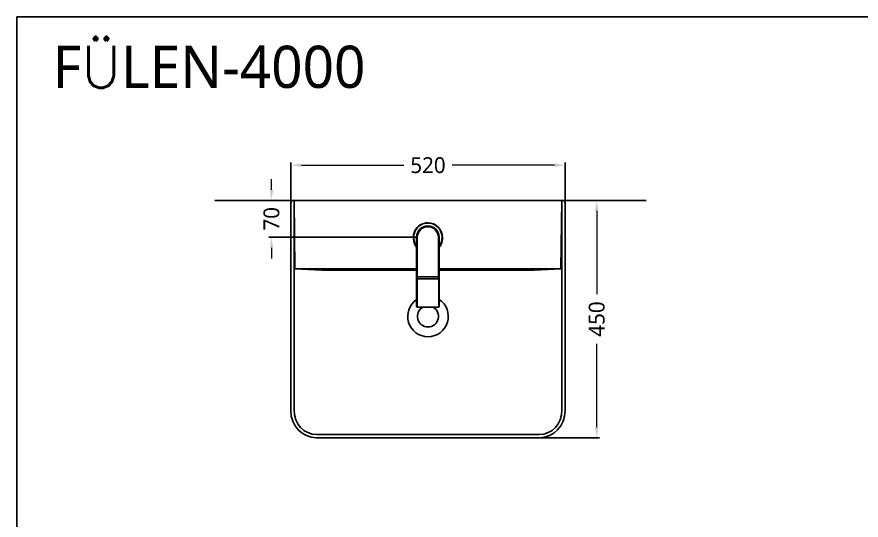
# Model space of a CAD drawing. Header units: inches. Extents: x 2493 to 5701, y -10839 to -8711.
# Drawn here: x 2493 to 4094, y -9665 to -8711 of the extents above; entities that cross this region are included whole.
import ezdxf

# ---------------------------------------------------------------- set-up
doc = ezdxf.new("R2010")
doc.units = ezdxf.units.IN
doc.header["$LTSCALE"] = 50
doc.header["$MEASUREMENT"] = 0
for name, color, linetype in [('1', 1, 'Continuous'), ('10', 7, 'Continuous'), ('SA-DOOR', 4, 'Continuous')]:
    doc.layers.add(name, color=color, linetype=linetype)
doc.styles.add('GHS', font='romans', dxfattribs={"bigfont": 'ghs'})
doc.styles.get("Standard").update_dxf_attribs({"font": 'NanumGothic.ttf'})
doc.dimstyles.new('Standard$0', dxfattribs={"dimtxt": 0.18, "dimasz": 0.18, "dimexe": 0.18, "dimexo": 0.0625, "dimgap": 0.09, "dimtad": 0, "dimtih": 1, "dimtoh": 1, "dimdec": 4, "dimzin": 0, "dimdsep": 46, "dimtxsty": 'Standard', "dimcen": 0.09, "dimadec": 0, "dimazin": 0, "dimtfac": 1, "dimtdec": 4, "dimtofl": 0, "dimtmove": 0, "dimatfit": 3, "dimfxl": 0, "dimtolj": 1, "dimtzin": 0, "dimarcsym": 0})

# ---------------------------------------------------------------- blocks, each defined once
blk = doc.blocks.new('*D32')
at = {"color": 3, "linetype": 'Continuous', "lineweight": 25}
for p, q in [((3012.4, -9057.1), (3012.4, -8987)), ((3532.4, -9057.1), (3532.4, -8987))]:
    blk.add_line(p, q, dxfattribs=at)
at = {"color": 3, "linetype": 'Continuous', "lineweight": 0}
for p, q in [((3032.4, -8992), (3226.7, -8992)), ((3512.4, -8992), (3318, -8992))]:
    blk.add_line(p, q, dxfattribs=at)
at = {"color": 3}
for points in [[(3032.4, -8988.7), (3032.4, -8995.3), (3012.4, -8992)], [(3512.4, -8988.7), (3512.4, -8995.3), (3532.4, -8992)]]:
    blk.add_solid(points, dxfattribs=at)
at = {"layer": 'DEFPOINTS', "color": 0}
for p in [(3532.4, -8992), (3012.4, -9058.6), (3532.4, -9058.6)]:
    blk.add_point(p, dxfattribs=at)
at = {"color": 2, "insert": (3272.4, -8992), "char_height": 30, "attachment_point": 5}
blk.add_mtext('\\A1;520', dxfattribs=at)
blk = doc.blocks.new('*D33')
at = {"color": 3, "linetype": 'Continuous', "lineweight": 25}
for p, q in [((3533.9, -9058.6), (3597.4, -9058.6)), ((3485.2, -9508.6), (3597.4, -9508.6))]:
    blk.add_line(p, q, dxfattribs=at)
at = {"color": 3, "linetype": 'Continuous', "lineweight": 0}
for p, q in [((3592.4, -9078.6), (3592.4, -9236.5)), ((3592.4, -9488.6), (3592.4, -9330.7))]:
    blk.add_line(p, q, dxfattribs=at)
at = {"color": 3}
for points in [[(3589.1, -9078.6), (3595.7, -9078.6), (3592.4, -9058.6)], [(3589.1, -9488.6), (3595.7, -9488.6), (3592.4, -9508.6)]]:
    blk.add_solid(points, dxfattribs=at)
at = {"layer": 'DEFPOINTS', "color": 0}
for p in [(3532.4, -9058.6), (3592.4, -9058.6), (3483.7, -9508.6)]:
    blk.add_point(p, dxfattribs=at)
at = {"color": 2, "insert": (3592.4, -9283.6), "char_height": 30, "attachment_point": 5, "rotation": 90}
blk.add_mtext('\\A1;450', dxfattribs=at)
blk = doc.blocks.new('*D34')
at = {"color": 3, "linetype": 'Continuous', "lineweight": 0}
for p, q in [((2975.7, -9038.6), (2975.7, -9018.6)), ((2975.7, -9148.6), (2975.7, -9168.6))]:
    blk.add_line(p, q, dxfattribs=at)
at = {"color": 3, "linetype": 'Continuous', "lineweight": 25}
for p, q in [((3004.9, -9058.6), (2970.7, -9058.6)), ((3253.2, -9128.6), (2970.7, -9128.6))]:
    blk.add_line(p, q, dxfattribs=at)
at = {"color": 3}
for points in [[(2972.4, -9038.6), (2979, -9038.6), (2975.7, -9058.6)], [(2972.4, -9148.6), (2979, -9148.6), (2975.7, -9128.6)]]:
    blk.add_solid(points, dxfattribs=at)
at = {"layer": 'DEFPOINTS', "color": 0}
for p in [(2975.7, -9058.6), (3006.4, -9058.6), (3254.7, -9128.6)]:
    blk.add_point(p, dxfattribs=at)
at = {"color": 2, "insert": (2975.7, -9093.6), "char_height": 30, "attachment_point": 5, "rotation": 90}
blk.add_mtext('\\A1;70', dxfattribs=at)

msp = doc.modelspace()

# ---------------------------------------------------------------- linework, layer by layer
at = {"layer": '1'}
msp.add_line((2868.2, -9058.6), (3685.8, -9058.6), dxfattribs=at)
at = {"layer": '1', "color": 7, "linetype": 'Continuous', "lineweight": -3}
for p, q in [((3298.7, -9120.8), (3298.7, -9121.3)), ((3250.8, -9128.6), (3250.7, -9128.6)), ((3250.7, -9244.1), (3250.7, -9128.6)), ((3251.2, -9197), (3251.2, -9128.6)), ((3252.2, -9128.6), (3252.2, -9197)), ((3292.2, -9197), (3292.2, -9128.6)), ((3293.2, -9128.6), (3293.2, -9197)), ((3293.7, -9128.6), (3293.7, -9244.1)), ((3251.2, -9197), (3251.2, -9200.5)), ((3251.2, -9202.9), (3251.2, -9200.5)), ((3251.2, -9204.8), (3251.2, -9202.9)), ((3252.2, -9197), (3252.2, -9199.9)), ((3252.2, -9199.9), (3252.2, -9202.3)), ((3254.2, -9203.9), (3290.2, -9203.9)), ((3292.2, -9197), (3292.2, -9199.9)), ((3292.2, -9202.3), (3292.2, -9199.9)), ((3293.2, -9197), (3293.2, -9200.5)), ((3293.2, -9200.5), (3293.2, -9202.9)), ((3293.2, -9202.9), (3293.2, -9204.8)), ((3251.7, -9206.3), (3251.7, -9244.1)), ((3254.2, -9207.4), (3290.2, -9207.4)), ((3292.7, -9244.1), (3292.7, -9206.2)), ((3250.7, -9248.9), (3250.7, -9244.1)), ((3250.7, -9260), (3250.7, -9248.9)), ((3251.7, -9244.1), (3251.7, -9249.8)), ((3251.7, -9249.8), (3251.7, -9260.9)), ((3292.7, -9249.8), (3292.7, -9244.1)), ((3292.7, -9260.9), (3292.7, -9249.8)), ((3293.7, -9244.1), (3293.7, -9248.9)), ((3293.7, -9248.9), (3293.7, -9260)), ((3251.7, -9261), (3251.7, -9260.9)), ((3292.7, -9261), (3251.7, -9261)), ((3292.7, -9261), (3292.7, -9260.9))]:
    msp.add_line(p, q, dxfattribs=at)
for centre, radius, start, end in [((3272.2, -9128.6), 27.5, 90, 218.5706), ((3272.2, -9128.6), 27, 90, 217.2206), ((3272.2, -9128.6), 21.5, 0, 180), ((3272.2, -9128.6), 21, 0, 180), ((3272.2, -9128.6), 27.5, 0, 90), ((3272.2, -9128.6), 27, 0, 90), ((3272.2, -9128.6), 20, 0, 180), ((3272.3, -9130.4), 27.5, 181.3012, 218.2367), ((3272.3, -9130.4), 27.5, 321.0962, 5.0586), ((3272.2, -9128.6), 27, 322.7738, 0), ((3272.2, -9128.6), 27.5, 321.4237, 0)]:
    msp.add_arc(centre, radius, start, end, dxfattribs=at)
for centre, major_axis, ratio, start_param, end_param in [((3254.2, -9202.3), (2, 0), 0.805877, 3.141593, 4.712389), ((3290.2, -9202.3), (2, 0), 0.805877, 4.712389, 6.283185), ((3251.7, -9260), (1, 0), 0.984808, 3.141593, 4.712389), ((3292.7, -9260), (1, 0), 0.984808, 4.712389, 6.283185)]:
    msp.add_ellipse(centre, major_axis=major_axis, ratio=ratio, start_param=start_param, end_param=end_param, dxfattribs=at)
for points in [[(3298.7, -9120.8), (3298.6, -9120.8), (3298.6, -9120.8), (3298.5, -9120.8)], [(3299.5, -9134.6), (3299.5, -9134.6), (3299.5, -9134.5), (3299.5, -9134.5)]]:
    msp.add_open_spline(points, degree=3, dxfattribs=at)
for points, knots in [([(3298.9, -9137), (3299, -9136.8), (3299.1, -9136.6), (3299.3, -9136.1), (3299.4, -9135.8), (3299.4, -9135.5), (3299.4, -9135.4), (3299.4, -9135.4), (3299.4, -9135.3), (3299.5, -9135.2), (3299.5, -9134.9), (3299.5, -9134.8), (3299.5, -9134.6)], [0, 0, 0, 0, 0.282768, 0.282768, 0.641384, 0.641384, 0.686211, 0.686211, 0.731038, 0.820692, 0.820692, 1, 1, 1, 1]), ([(3251.2, -9204.8), (3251.2, -9205), (3251.2, -9205.3), (3251.4, -9205.8), (3251.7, -9206.3), (3252.1, -9206.7), (3252.6, -9207.1), (3253.2, -9207.3), (3253.7, -9207.4), (3254.1, -9207.4), (3254.2, -9207.4)], [0, 0, 0, 0, 0.094284, 0.229492, 0.364473, 0.500943, 0.639931, 0.781485, 0.925041, 1, 1, 1, 1]), ([(3290.2, -9207.4), (3290.3, -9207.4), (3290.7, -9207.4), (3291.2, -9207.3), (3291.9, -9207), (3292.4, -9206.6), (3292.8, -9206.2), (3293.1, -9205.6), (3293.2, -9205.1), (3293.2, -9204.9), (3293.2, -9204.8)], [0, 0, 0, 0, 0.085665, 0.23174, 0.378994, 0.526676, 0.673487, 0.817717, 0.958286, 1, 1, 1, 1])]:
    msp.add_open_spline(points, degree=3, knots=knots, dxfattribs=at)
at = {"layer": '10', "color": 0, "linetype": 'Continuous'}
for p, q in [((3018.4, -9455.7), (3018.4, -9058.6)), ((3018.6, -9058.6), (3018.4, -9058.6)), ((3526.2, -9058.6), (3018.6, -9058.6)), ((3018.6, -9058.6), (3020.2, -9188.6)), ((3524.5, -9188.6), (3526.2, -9058.6)), ((3526.2, -9058.6), (3526.4, -9058.6)), ((3526.4, -9058.6), (3526.4, -9455.7)), ((3012.4, -9063.6), (3012.4, -9457.7)), ((3532.4, -9457.7), (3532.4, -9063.6)), ((3071.2, -9191.1), (3020.2, -9188.6)), ((3020.2, -9188.6), (3250.7, -9188.6)), ((3293.7, -9188.6), (3524.5, -9188.6)), ((3473.5, -9191.1), (3524.5, -9188.6)), ((3483.1, -9502.6), (3061.6, -9502.6)), ((3061, -9508.6), (3483.7, -9508.6))]:
    msp.add_line(p, q, dxfattribs=at)
for centre, radius, start, end in [((3017.4, -9063.6), 5, 90, 180), ((3527.4, -9063.6), 5, 0, 90), ((3272.4, -9278.6), 38.5, 124.3233, 270), ((3272.4, -9278.6), 38.5, 270, 56.3389), ((3272.4, -9278.6), 20, 118.3121, 270), ((3272.4, -9278.6), 20, 270, 61.6879)]:
    msp.add_arc(centre, radius, start, end, dxfattribs=at)
for centre, major_axis, ratio, start_param, end_param in [((3272.4, -9104), (-4991.9, 0), 0.017452, 1.530489, 1.566452), ((3252.4, -9189.1), (6, 0), 0.017455, 1.855331, 4.427854), ((3292.4, -9189.1), (6, 0), 0.017455, 4.933475, 7.632896), ((3272.4, -9104), (-4991.9, 0), 0.017452, 1.575066, 1.611104), ((3062.6, -9456), (16.3, 50.3), 0.94634, 1.900165, 3.438655), ((3482.1, -9456), (16.3, -50.3), 0.94634, 5.986123, 7.524613)]:
    msp.add_ellipse(centre, major_axis=major_axis, ratio=ratio, start_param=start_param, end_param=end_param, dxfattribs=at)
at = {"layer": '10', "color": 0, "linetype": 'Continuous', "extrusion": (0, 0, -1)}
for centre, major_axis, start_param, end_param in [((3070.5, -9446), (31.6, 50.2), 2.661522, 4.060464), ((3474.2, -9446), (31.6, -50.2), 5.364314, 6.763256)]:
    msp.add_ellipse(centre, major_axis=major_axis, ratio=0.825965, start_param=start_param, end_param=end_param, dxfattribs=at)
at = {"layer": '10', "color": 0, "linetype": 'Continuous'}
for points in [[(3018.4, -9058.6), (3017.4, -9058.6)], [(3527.8, -9058.6), (3526.4, -9058.6)]]:
    msp.add_open_spline(points, degree=1, dxfattribs=at)
at = {"layer": 'SA-DOOR', "color": 7}
msp.add_lwpolyline([(2492.9, -8710.7), (5700.8, -8710.7), (5700.8, -10839.1), (2492.9, -10839.1)], close=True, dxfattribs=at)

# ---------------------------------------------------------------- texts
at = {"insert": (2560.7, -8765.4), "char_height": 80, "width": 562.047, "attachment_point": 1, "style": 'GHS'}
msp.add_mtext('{\\fNanumGothic|b0|i0|c0|p50;F}Ü{\\fNanumGothic|b0|i0|c0|p50;LEN-\\fNanumGothic|b0|i0|c129|p50;4000}', dxfattribs=at)

# ---------------------------------------------------------------- dimensions: what is measured, and where the dimension line sits
dim = msp.add_linear_dim(base=(3532.4, -8992), p1=(3012.4, -9058.6), p2=(3532.4, -9058.6), dimstyle='Standard$0', override={"dimtxt": 30, "dimasz": 20, "dimexe": 5, "dimexo": 1.5, "dimgap": 10, "dimtih": 0, "dimdec": 0, "dimcen": 0, "dimclrd": 3, "dimclre": 3, "dimclrt": 2, "dimazin": 3, "dimtdec": 0, "dimlwd": 0, "dimlwe": 25, "dimarcsym": 1})
dim.commit()
dim.dimension.update_dxf_attribs({"geometry": '*D32', "text_midpoint": (3272.4, -8992), "dimtype": 160})
for base, p1, p2, picture, middle in [((2975.7, -9058.6), (3254.7, -9128.6), (3006.4, -9058.6), '*D34', (2975.7, -9093.6)), ((3592.4, -9058.6), (3483.7, -9508.6), (3532.4, -9058.6), '*D33', (3592.4, -9283.6))]:
    dim = msp.add_linear_dim(base=base, p1=p1, p2=p2, angle=90, dimstyle='Standard$0', override={"dimtxt": 30, "dimasz": 20, "dimexe": 5, "dimexo": 1.5, "dimgap": 10, "dimtih": 0, "dimdec": 0, "dimcen": 0, "dimclrd": 3, "dimclre": 3, "dimclrt": 2, "dimazin": 3, "dimtdec": 0, "dimlwd": 0, "dimlwe": 25, "dimarcsym": 1})
    dim.commit()
    dim.dimension.update_dxf_attribs({"geometry": picture, "text_midpoint": middle, "dimtype": 160})

doc.saveas('drawing.dxf')
